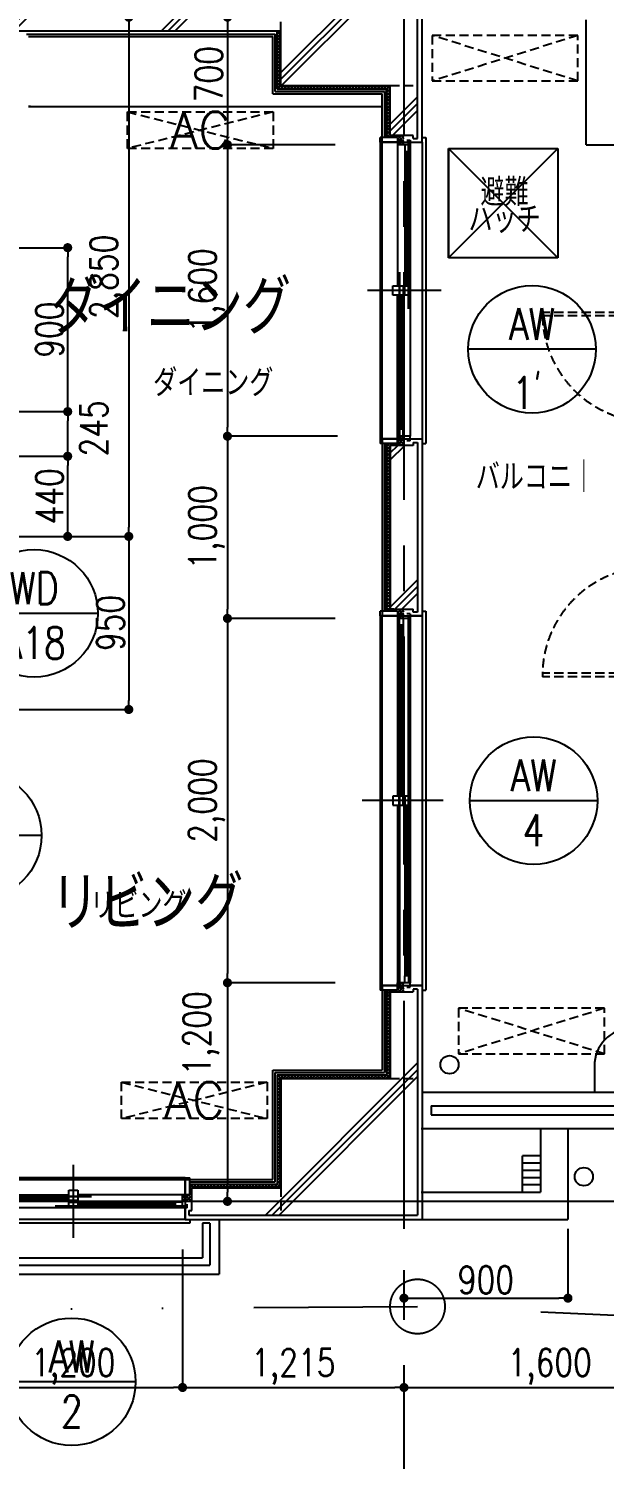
# Model space of a CAD drawing. Header units: millimetres. Extents: x 15495 to 166182, y -39946 to 18307.
# Drawn here: x 54381 to 57541, y -1485 to 6369 of the extents above; entities that cross this region are included whole.
import ezdxf
from ezdxf.enums import TextEntityAlignment as Align

# ---------------------------------------------------------------- set-up
doc = ezdxf.new("R2010")
doc.units = ezdxf.units.MM
doc.header["$LTSCALE"] = 1000
for name, pattern in [('CENTER', [2, 1.25, -0.25, 0.25, -0.25]), ('DASHED2', [0.375, 0.25, -0.125]), ('DIVIDEX2', [2.5, 1, -0.5, 0, -0.5, 0, -0.5])]:
    doc.linetypes.add(name, pattern=pattern)
doc.layers.get('0').update_dxf_attribs({"linetype": 'CONTINUOUS'})
for name, color, linetype in [('DT_ID', 13, 'CONTINUOUS'), ('E_TEXT', 3, 'CONTINUOUS'), ('F_FITT1-100', 5, 'CONTINUOUS'), ('F_FITT1-50', 5, 'CONTINUOUS'), ('F_FITT2-100', 1, 'CONTINUOUS'), ('F_FITT2-50', 1, 'CONTINUOUS'), ('K-A_EQP-50', 60, 'CONTINUOUS'), ('SF-A_ELSE-100', 6, 'CONTINUOUS'), ('SF-A_ELSE-50', 6, 'CONTINUOUS'), ('SF-A_EQP-50', 60, 'CONTINUOUS'), ('SF-A_SITE-100', 1, 'DIVIDEX2'), ('SF-DT_ID-100', 13, 'CONTINUOUS'), ('SF-E_DIM-50', 3, 'CONTINUOUS'), ('SF-E_GRID-100', 1, 'CENTER'), ('SF-E_GRID-50', 1, 'CENTER'), ('SF-E_TEXT-100', 3, 'CONTINUOUS'), ('SF-E_TEXT-50', 3, 'CONTINUOUS'), ('SF-F_FINI1-100', 190, 'CONTINUOUS'), ('SF-F_FINI1-50', 190, 'CONTINUOUS'), ('SF-F_FINI2-50', 1, 'CONTINUOUS'), ('SF-F_FITT1-100', 5, 'CONTINUOUS'), ('SF-F_FITT1-50', 5, 'CONTINUOUS'), ('SF-F_HAT1-50', 9, 'CONTINUOUS'), ('SF-F_HIDE-100', 12, 'CONTINUOUS'), ('SF-F_HIDE-50', 12, 'CONTINUOUS'), ('SF-H_LINE1-50', 140, 'CONTINUOUS'), ('SF-R_COLM-50', 7, 'CONTINUOUS'), ('SF-R_EWALL-50', 7, 'CONTINUOUS'), ('SF-U_FIRE-50', 9, 'CONTINUOUS'), ('TF-F_FITT1-100', 5, 'CONTINUOUS'), ('TF-F_FITT1-50', 5, 'CONTINUOUS')]:
    doc.layers.add(name, color=color, linetype=linetype)
doc.styles.add('DIM', font='romans.shx', dxfattribs={"width": 0.8, "bigfont": 'bigfont.shx'})
doc.styles.add('ROOM', font='romans.shx', dxfattribs={"width": 0.8, "bigfont": 'bigfont.shx'})
doc.styles.add('ROOM_TATE', font='romans.shx', dxfattribs={"width": 0.8, "bigfont": 'bigfont.shx'})
doc.styles.get("Standard").update_dxf_attribs({"font": 'txt.shx', "bigfont": 'bigfont.shx'})
doc.dimstyles.new('DIM50_3_3', dxfattribs={"dimscale": 50, "dimtxt": 3, "dimasz": 1, "dimexe": 0, "dimexo": 1, "dimgap": 0.5, "dimtad": 1, "dimdec": 1, "dimdsep": 46, "dimlunit": 6, "dimtxsty": 'DIM', "dimblk1": 'DOT', "dimblk2": 'DOT', "dimsah": 1, "dimcen": 1, "dimclrd": 256, "dimclre": 256, "dimclrt": 256, "dimadec": 0, "dimazin": 0, "dimtfac": 1, "dimtdec": 1, "dimtix": 1, "dimtmove": 2, "dimatfit": 3, "dimldrblk": 'DOT', "dimfxl": 1, "dimtvp": 0.833333, "dimtolj": 1, "dimarcsym": 0})
pattern_1 = [(45, (-28400.75, -37379.5), (-441.942, 441.942), []), (45, (-28363.25, -37379.5), (-441.942, 441.942), []), (45, (-28325.75, -37379.5), (-441.942, 441.942), [])]
pattern_2 = [(45, (-28400.745, -37379.51), (-8.8388348, 8.8388348), []), (135, (-28400.745, -37379.51), (-8.8388348, -8.8388348), [])]

# ---------------------------------------------------------------- blocks, each defined once
blk = doc.blocks.new('TATEGU-KIGOU')
at = {"color": 2}
blk.add_line((350, 0), (-350, 0), dxfattribs=at)
blk.add_circle((0, 0), 350, dxfattribs=at)
at = {"color": 2, "style": 'ROOM', "width": 0.8}
for tag, p in [('建具種別', (0, 51.6)), ('建具番号', (0, -250.1))]:
    blk.add_attdef(tag, text='', height=175, dxfattribs=at).set_placement(p, align=Align.CENTER)
at = {"flags": 1}
for tag, p in [('内法寸法（W）', (-414, -713.8)), ('内法寸法（H）', (-414, -1063.8)), ('階', (-373.6, -1414.3)), ('部屋名', (-373.6, -1786.8)), ('メーカー名', (-373.6, -2148.9)), ('値段', (-373.6, -2498.9)), ('重量', (-373.6, -2848.9)), ('建具形状', (-373.6, -3199)), ('開閉方式', (-373.6, -3549)), ('取付場所', (-373.6, -3899)), ('見込', (-373.6, -4296.3)), ('扉厚', (-373.6, -4646.3)), ('仕上', (-373.6, -4996.3)), ('ガラス', (-373.6, -5346.3)), ('建具金物', (-373.6, -5696.3)), ('枠形状', (-373.6, -6046.3)), ('沓摺形状', (-373.6, -6396.3)), ('特記事項', (-373.6, -6746.3)), ('防火性能', (-373.6, -7096.3))]:
    blk.add_attdef(tag, p, '', height=175, dxfattribs=at)
blk = doc.blocks.new('AW-2_100')
at = {"layer": 'F_FITT1-100'}
for p, q in [((-100, 25), (615, 25)), ((100, -25), (-615, -25))]:
    blk.add_line(p, q, dxfattribs=at)
at = {"layer": 'F_FITT2-100'}
for p, q in [((615, 100), (-615, 100)), ((-615, -120), (615, -120))]:
    blk.add_line(p, q, dxfattribs=at)
at = {"layer": 'SF-F_FITT1-100'}
blk.add_line((0, -200), (0, 200), dxfattribs=at)
blk = doc.blocks.new("AW-1'_100")
at = {"layer": 'F_FITT1-100'}
for p, q in [((25, -100), (25, 815)), ((-25, 100), (-25, -815)), ((-205, 0), (200, 0))]:
    blk.add_line(p, q, dxfattribs=at)
at = {"layer": 'F_FITT2-100'}
for p, q in [((-100, -815), (-100, 815)), ((120, 815), (120, -815))]:
    blk.add_line(p, q, dxfattribs=at)
blk = doc.blocks.new('ROOM')
at = {"layer": 'DT_ID', "flags": 1}
for tag, p in [('室番号', (0, 500)), ('面積', (0, -500)), ('内装制限', (0, -1000)), ('仕上レベル', (0, -1500)), ('スラブレベル', (0, -2000)), ('天井高', (0, -2500)), ('床下地', (0, -3000)), ('床仕上', (0, -3500)), ('巾木高さ', (0, -4000)), ('巾木仕上', (0, -4500)), ('壁下地', (0, -5000)), ('壁仕上', (0, -5500)), ('天井下地', (0, -6000)), ('天井仕上', (0, -6500)), ('見切縁', (0, -7000)), ('備考', (0, -7500))]:
    blk.add_attdef(tag, p, '', height=300, dxfattribs=at)
at = {"layer": 'E_TEXT', "style": 'ROOM', "width": 0.8}
blk.add_attdef('室名', (0, 0), '', height=300, dxfattribs=at)
blk = doc.blocks.new('AW-4_100')
at = {"layer": 'F_FITT1-100'}
for p, q in [((25, -100), (25, 1015)), ((-25, 100), (-25, -1015)), ((215, 0), (-230, 0))]:
    blk.add_line(p, q, dxfattribs=at)
at = {"layer": 'F_FITT2-100'}
for p, q in [((-120, -1015), (-120, 1015)), ((100, 1015), (100, -1015))]:
    blk.add_line(p, q, dxfattribs=at)
at = {"layer": 'TF-F_FITT1-100'}
blk.add_line((200, 0), (-200, 0), dxfattribs=at)
blk = doc.blocks.new('SF-BLOCK_100')
at = {"layer": 'SF-A_ELSE-100'}
for p, q in [((27400, 5800), (27400, 6485)), ((24350, 6010), (24340, 6010)), ((26645, 5780), (27245, 5180)), ((26645, 5180), (27245, 5780)), ((27400, 5800), (27695.9, 5800)), ((27445.9, 750), (27445.9, 600)), ((26500, 600), (27800, 600)), ((26550, 525), (27875, 525)), ((26550, 525), (26550, 475)), ((26550, 475), (27925, 475)), ((26495, 400), (28000, 400)), ((27150, 400), (27150, 50)), ((27300, 400), (27300, -100)), ((26495, 50), (27150, 50)), ((25335, -120), (25295, -120)), ((25295, -120), (25295, -310)), ((25335, -120), (25335, -350)), ((25385, -100), (25385, -400)), ((26495, -100), (27300, -100)), ((23875, -310), (25295, -310)), ((23835, -350), (25335, -350)), ((23785, -400), (25385, -400))]:
    blk.add_line(p, q, dxfattribs=at)
at = {"layer": 'SF-A_ELSE-100', "ltscale": 0.2}
for p, q in [((26645, 5180), (26645, 5780)), ((26645, 5780), (27245, 5780)), ((27245, 5780), (27245, 5180)), ((27245, 5180), (26645, 5180))]:
    blk.add_line(p, q, dxfattribs=at)
at = {"layer": 'SF-A_ELSE-100'}
for centre in [(26650, 750), (27387.28, 135.6)]:
    blk.add_circle(centre, 50, dxfattribs=at)
blk.add_arc((27650.27, 745.63), 204.41, 91.224125, 181.224125, dxfattribs=at)
at = {"layer": 'SF-A_SITE-100'}
for p in [(15574.67, -645.54), (30648.11, -767.66)]:
    blk.add_line(p, (26474.46, -577.06), dxfattribs=at)
blk.add_circle((26474.46, -577.06), 150, dxfattribs=at)
at = {"layer": 'SF-E_GRID-100'}
for p, q in [((26400, 17100), (26400, -4149.87)), ((34140.32, 0), (-9167.99, 0))]:
    blk.add_line(p, q, dxfattribs=at)
at = {"layer": 'SF-F_FINI1-100'}
for p, q in [((26500, 5815), (26500, 7285)), ((24340, 6395), (25680, 6395)), ((25680, 6080), (25680, 6395)), ((25680, 6080), (25680, 6395)), ((25680, 6080), (26280, 6080)), ((25680, 6080), (26280, 6080)), ((26280, 5815), (26280, 6080)), ((26280, 5815), (26500, 5815)), ((26280, 4185), (26500, 4185)), ((26280, 4185), (26280, 3215)), ((26500, 4185), (26500, 3215)), ((26280, 3215), (26500, 3215)), ((26280, 1185), (26500, 1185)), ((26280, 1185), (26280, 720)), ((26500, 1185), (26500, -100)), ((25680, 120), (25680, 720)), ((25680, 720), (26280, 720)), ((25200, 120), (25680, 120)), ((25200, 120), (25200, -100)), ((25200, -100), (26495, -100))]:
    blk.add_line(p, q, dxfattribs=at)
at = {"layer": 'SF-F_FITT1-100'}
for p, q in [((26600, 5000), (26200, 5000)), ((26600, 2200), (26200, 2200)), ((24585, 200), (24585, -200))]:
    blk.add_line(p, q, dxfattribs=at)
at = {"layer": 'SF-F_HIDE-100', "ltscale": 0.3}
blk.add_line((24340, 6010), (26280, 6010), dxfattribs=at)
at = {"layer": 'SF-DT_ID-100'}
ref = blk.add_blockref('TATEGU-KIGOU', (27103.23, 4677.18), dxfattribs=at)
ref.add_attrib('建具種別', 'AW', dxfattribs={"layer": '0', "color": 2, "height": 175, "style": 'ROOM', "width": 0.8}).set_placement((27103.23, 4728.76), align=Align.CENTER)
ref.add_attrib('建具番号', '1’', dxfattribs={"layer": '0', "color": 2, "height": 175, "style": 'ROOM', "width": 0.8}).set_placement((27073.82, 4350.42), align=Align.CENTER)
for p, values in [((24370.38, 3227.36), {'建具種別': 'WD', '建具番号': 'A18'}), ((27111.37, 2199.41), {'建具種別': 'AW', '建具番号': '4'}), ((24061.24, 2008.71), {'建具種別': 'WF', '建具番号': 'A12'}), ((24577.06, -990.36), {'建具種別': 'AW', '建具番号': '2'})]:
    blk.add_blockref('TATEGU-KIGOU', p, dxfattribs=at).add_auto_attribs(values)
at = {"layer": 'SF-E_TEXT-100'}
ref = blk.add_blockref('ROOM', (24460.16, 4759.08), dxfattribs=at)
ref.add_attrib('室名', 'ダイニング', (24460.16, 4759.08), dxfattribs={"height": 300, "style": 'ROOM', "width": 0.8})
ref = blk.add_blockref('ROOM', (24462.25, 1487.26), dxfattribs=at)
ref.add_attrib('室名', 'リビング', (24462.25, 1487.26), dxfattribs={"height": 300, "style": 'ROOM', "width": 0.8})
at = {"layer": 'SF-F_FITT1-100', "rotation": 180}
blk.add_blockref("AW-1'_100", (26400, 5000), dxfattribs=at)
at = {"layer": 'SF-F_FITT1-100'}
blk.add_blockref('AW-4_100', (26400, 2200), dxfattribs=at)
at = {"layer": 'SF-F_FITT1-100', "xscale": -1, "rotation": 180}
blk.add_blockref('AW-2_100', (24585, 0), dxfattribs=at)
blk = doc.blocks.new('DOT')
at = {"color": 0, "linetype": 'ByBlock'}
blk.add_line((-0.5, 0), (-1, 0), dxfattribs=at)
at = {"color": 0, "linetype": 'ByBlock', "const_width": 0.5}
blk.add_lwpolyline([(-0.25, 0, 1), (0.25, 0, 1)], format="xyb", close=True, dxfattribs=at)
blk = doc.blocks.new('*D221')
at = {"layer": 'SF-E_DIM-50', "lineweight": -2}
for p, q in [((53490.7, -719.5), (53490.7, -2739.8)), ((53540.7, -2739.8), (56390.7, -2739.8)), ((56440.7, -2751.5), (56440.7, -2739.8))]:
    blk.add_line(p, q, dxfattribs=at)
at = {"layer": 'SF-E_DIM-50', "lineweight": -2, "xscale": 50, "yscale": 50, "zscale": 50, "rotation": 180}
blk.add_blockref('DOT', (53490.7, -2739.8), dxfattribs=at)
at = {"layer": 'SF-E_DIM-50', "lineweight": -2, "xscale": 50, "yscale": 50, "zscale": 50}
blk.add_blockref('DOT', (56440.7, -2739.8), dxfattribs=at)
at = {"layer": 'SF-E_DIM-50', "insert": (54965.7, -2625.5), "char_height": 150, "attachment_point": 5, "style": 'DIM'}
blk.add_mtext('\\A1;2,950', dxfattribs=at)
blk = doc.blocks.new('_DOT')
at = {"color": 0, "linetype": 'ByBlock'}
blk.add_line((-0.5, 0), (-1, 0), dxfattribs=at)
at = {"color": 0, "linetype": 'ByBlock', "const_width": 0.5}
blk.add_lwpolyline([(-0.25, 0, 1), (0.25, 0, 1)], format="xyb", close=True, dxfattribs=at)
blk = doc.blocks.new('*D235')
at = {"layer": 'SF-E_DIM-50', "lineweight": -2}
for p, q in [((54158.1, 4021), (54595.1, 4021)), ((54595.1, 3631), (54595.1, 3971)), ((54575.9, 3581), (54595.1, 3581))]:
    blk.add_line(p, q, dxfattribs=at)
at = {"layer": 'SF-E_DIM-50', "lineweight": -2, "xscale": 50, "yscale": 50, "zscale": 50}
for p, rotation in [((54595.1, 4021), 90), ((54595.1, 3581), 270)]:
    blk.add_blockref('DOT', p, dxfattribs=dict(at, rotation=rotation))
at = {"layer": 'SF-E_DIM-50', "insert": (54495.1, 3801), "char_height": 150, "attachment_point": 5, "rotation": 90, "style": 'DIM'}
blk.add_mtext('\\A1;440', dxfattribs=at)
blk = doc.blocks.new('*D234')
at = {"layer": 'SF-E_DIM-50', "lineweight": -2}
for p, q in [((54942.5, 6431), (54930.4, 6431)), ((54930.4, 6381), (54930.4, 3631)), ((54224, 3581), (54930.4, 3581))]:
    blk.add_line(p, q, dxfattribs=at)
at = {"layer": 'SF-E_DIM-50', "lineweight": -2, "xscale": 50, "yscale": 50, "zscale": 50}
for p, rotation in [((54930.4, 6431), 90), ((54930.4, 3581), 270)]:
    blk.add_blockref('DOT', p, dxfattribs=dict(at, rotation=rotation))
at = {"layer": 'SF-E_DIM-50', "insert": (54816.1, 5006), "char_height": 150, "attachment_point": 5, "rotation": 90, "style": 'DIM'}
blk.add_mtext('\\A1;2,850', dxfattribs=at)
blk = doc.blocks.new('AW-2_50')
at = {"layer": 'F_FITT1-50'}
for p, q in [((-615, 130), (-640, 130)), ((-640, 35), (-640, 130)), ((-615, 35), (-615, 130)), ((615, 35), (615, 130)), ((615, 130), (640, 130)), ((640, 35), (640, 130)), ((-640, 35), (-625, 35)), ((-625, 15), (-625, 35)), ((-625, 35), (-600, 35)), ((-600, -35), (-600, 35)), ((-600, 26), (-562, 26)), ((-600, 4), (-562, 4)), ((-562, 4), (-562, 26)), ((-562, 15), (-24.99975, 15)), ((-24.99975, 4), (-24.99975, 61.5)), ((-24.99975, 61.5), (25.00025, 61.5)), ((25.00025, 26), (-24.99975, 26)), ((25.00025, 4), (-24.99975, 4)), ((25.00025, 61.5), (25.00025, 4)), ((625, 35), (600, 35)), ((600, -35), (600, 35)), ((625, 15), (625, 35)), ((640, 35), (625, 35)), ((-625, -35), (-625, -15)), ((-625, -35), (-600, -35)), ((-24.99975, -26), (-24.99975, -4)), ((-24.99975, -4), (25.00025, -4)), ((25.00025, -26), (-24.99975, -26)), ((25.00025, -4), (25.00025, -26)), ((562, -15), (25.00025, -15)), ((562, -26), (562, -4)), ((600, -4), (562, -4)), ((600, -26), (562, -26)), ((625, -35), (600, -35)), ((625, -35), (625, -15))]:
    blk.add_line(p, q, dxfattribs=at)
at = {"layer": 'F_FITT2-50'}
for p, q in [((615, 130), (-615, 130)), ((-600, 35), (-24.99975, 35)), ((-562, 26), (-24.99975, 26)), ((-562, 4), (-24.99975, 4)), ((600, 35), (25.00025, 35)), ((600, -35), (-600, -35)), ((562, -4), (25.00025, -4)), ((562, -26), (25.00025, -26)), ((-639.999375, -100), (-639.999375, -120)), ((639.999375, -120), (-639.999375, -120)), ((639.999375, -100), (639.999375, -120))]:
    blk.add_line(p, q, dxfattribs=at)
at = {"layer": 'TF-F_FITT1-50'}
blk.add_line((0, 200), (0, -200), dxfattribs=at)
blk = doc.blocks.new('*D233')
at = {"layer": 'SF-E_DIM-50', "lineweight": -2}
for p, q in [((54408.4, 3581), (54930.4, 3581)), ((54930.4, 3531), (54930.4, 2681)), ((53898.4, 2631), (54930.4, 2631))]:
    blk.add_line(p, q, dxfattribs=at)
at = {"layer": 'SF-E_DIM-50', "lineweight": -2, "xscale": 50, "yscale": 50, "zscale": 50}
for p, rotation in [((54930.4, 3581), 90), ((54930.4, 2631), 270)]:
    blk.add_blockref('DOT', p, dxfattribs=dict(at, rotation=rotation))
at = {"layer": 'SF-E_DIM-50', "insert": (54830.4, 3106), "char_height": 150, "attachment_point": 5, "rotation": 90, "style": 'DIM'}
blk.add_mtext('\\A1;950', dxfattribs=at)
blk = doc.blocks.new('*D232')
at = {"layer": 'SF-E_DIM-50', "lineweight": -2}
for p, q in [((54236.3, 5166), (54595.1, 5166)), ((54595.1, 4316), (54595.1, 5116)), ((54236.3, 4266), (54595.1, 4266))]:
    blk.add_line(p, q, dxfattribs=at)
at = {"layer": 'SF-E_DIM-50', "lineweight": -2, "xscale": 50, "yscale": 50, "zscale": 50}
for p, rotation in [((54595.1, 5166), 90), ((54595.1, 4266), 270)]:
    blk.add_blockref('DOT', p, dxfattribs=dict(at, rotation=rotation))
at = {"layer": 'SF-E_DIM-50', "insert": (54495.1, 4716), "char_height": 150, "attachment_point": 5, "rotation": 90, "style": 'DIM'}
blk.add_mtext('\\A1;900', dxfattribs=at)
blk = doc.blocks.new('*D231')
at = {"layer": 'SF-E_DIM-50', "lineweight": -2}
for p, q in [((54236.3, 4266), (54595.1, 4266)), ((54595.1, 4071), (54595.1, 4216)), ((54322.2, 4021), (54595.1, 4021))]:
    blk.add_line(p, q, dxfattribs=at)
at = {"layer": 'SF-E_DIM-50', "lineweight": -2, "xscale": 50, "yscale": 50, "zscale": 50}
for p, rotation in [((54595.1, 4266), 90), ((54595.1, 4021), 270)]:
    blk.add_blockref('DOT', p, dxfattribs=dict(at, rotation=rotation))
at = {"layer": 'SF-E_DIM-50', "insert": (54738.8, 4174.4), "char_height": 150, "attachment_point": 5, "rotation": 90, "style": 'DIM'}
blk.add_mtext('\\A1;245', dxfattribs=at)
blk = doc.blocks.new('*D214')
at = {"layer": 'SF-E_DIM-50', "lineweight": -2}
for p, q in [((54025.7, -352.1), (54025.7, -1090.6)), ((55225.7, -333.4), (55225.7, -1090.6)), ((54075.7, -1090.6), (55175.7, -1090.6))]:
    blk.add_line(p, q, dxfattribs=at)
at = {"layer": 'SF-E_DIM-50', "lineweight": -2, "xscale": 50, "yscale": 50, "zscale": 50, "rotation": 180}
blk.add_blockref('DOT', (54025.7, -1090.6), dxfattribs=at)
at = {"layer": 'SF-E_DIM-50', "lineweight": -2, "xscale": 50, "yscale": 50, "zscale": 50}
blk.add_blockref('DOT', (55225.7, -1090.6), dxfattribs=at)
at = {"layer": 'SF-E_DIM-50', "insert": (54625.7, -976.3), "char_height": 150, "attachment_point": 5, "style": 'DIM'}
blk.add_mtext('\\A1;1,200', dxfattribs=at)
blk = doc.blocks.new('*D281')
at = {"layer": 'SF-E_DIM-50', "lineweight": -2}
for p, q in [((56063, 5731), (55472, 5731)), ((55472, 5681), (55472, 4181)), ((56076.4, 4131), (55472, 4131))]:
    blk.add_line(p, q, dxfattribs=at)
at = {"layer": 'SF-E_DIM-50', "lineweight": -2, "xscale": 50, "yscale": 50, "zscale": 50}
for p, rotation in [((55472, 5731), 90), ((55472, 4131), 270)]:
    blk.add_blockref('DOT', p, dxfattribs=dict(at, rotation=rotation))
at = {"layer": 'SF-E_DIM-50', "insert": (55357.7, 4931), "char_height": 150, "attachment_point": 5, "rotation": 90, "style": 'DIM'}
blk.add_mtext('\\A1;1,600', dxfattribs=at)
blk = doc.blocks.new("AW-1'_50")
at = {"layer": 'F_FITT1-50'}
for p, q in [((-130.00075, 815.001625), (-130.00075, 840.001625)), ((-35.00075, 840.001625), (-130.00075, 840.001625)), ((-35.00075, 815.001625), (-130.00075, 815.001625)), ((-35.00075, 825.001625), (-35.00075, 800.001625)), ((-15.00075, 825.001625), (-35.00075, 825.001625)), ((34.99925, 800.001625), (-35.00075, 800.001625)), ((3.99925, 800.001625), (3.99925, 762.001625)), ((14.99925, 825.001625), (34.99925, 825.001625)), ((25.99925, 800.001625), (25.99925, 762.001625)), ((34.99925, 825.001625), (34.99925, 800.001625)), ((25.99925, 762.001625), (3.99925, 762.001625)), ((14.99925, 762.001625), (14.99925, 25.001875)), ((199.99925, 0), (-200.00075, 0)), ((-61.50075, 25.001875), (-4.00075, 25.001875)), ((-61.50075, -24.998125), (-61.50075, 25.001875)), ((-26.00075, 25.001875), (-26.00075, -24.998125)), ((-4.00075, 25.001875), (-4.00075, -24.998125)), ((3.99925, 25.001875), (25.99925, 25.001875)), ((3.99925, -24.998125), (3.99925, 25.001875)), ((25.99925, 25.001875), (25.99925, -24.998125)), ((-4.00075, -24.998125), (-61.50075, -24.998125)), ((-15.00075, -761.998375), (-15.00075, -24.998125)), ((25.99925, -24.998125), (3.99925, -24.998125)), ((-4.00075, -761.998375), (-26.00075, -761.998375)), ((-130.00075, -814.998375), (-130.00075, -839.998375)), ((-35.00075, -814.998375), (-130.00075, -814.998375)), ((-35.00075, -839.998375), (-130.00075, -839.998375)), ((34.99925, -799.998375), (-35.00075, -799.998375)), ((-35.00075, -824.998375), (-35.00075, -799.998375)), ((-15.00075, -824.998375), (-35.00075, -824.998375)), ((-35.00075, -839.998375), (-35.00075, -824.998375)), ((34.99925, -824.998375), (14.99925, -824.998375)), ((34.99925, -824.998375), (34.99925, -799.998375))]:
    blk.add_line(p, q, dxfattribs=at)
at = {"layer": 'F_FITT2-50'}
for p, q in [((-130.00075, 815.001625), (-130.00075, -814.998375)), ((-35.00075, 800.001625), (-35.00075, 25.001875)), ((34.99925, 800.001625), (34.99925, -799.998375)), ((99.99925, 840.001), (119.99925, 840.001)), ((119.99925, 840.001), (119.99925, -839.99775)), ((3.99925, 762.001625), (3.99925, 25.001875)), ((25.99925, 762.001625), (25.99925, 25.001875)), ((-35.00075, -799.998375), (-35.00075, -24.998125)), ((-26.00075, -799.998375), (-26.00075, -24.998125)), ((-4.00075, -799.998375), (-4.00075, -24.998125)), ((99.99925, -839.99775), (119.99925, -839.99775))]:
    blk.add_line(p, q, dxfattribs=at)
blk = doc.blocks.new('*D282')
at = {"layer": 'SF-E_DIM-50', "lineweight": -2}
for p, q in [((56063, 3131), (55472, 3131)), ((55472, 3081), (55472, 1181)), ((56063, 1131), (55472, 1131))]:
    blk.add_line(p, q, dxfattribs=at)
at = {"layer": 'SF-E_DIM-50', "lineweight": -2, "xscale": 50, "yscale": 50, "zscale": 50}
for p, rotation in [((55472, 3131), 90), ((55472, 1131), 270)]:
    blk.add_blockref('DOT', p, dxfattribs=dict(at, rotation=rotation))
at = {"layer": 'SF-E_DIM-50', "insert": (55357.7, 2131), "char_height": 150, "attachment_point": 5, "rotation": 90, "style": 'DIM'}
blk.add_mtext('\\A1;2,000', dxfattribs=at)
blk = doc.blocks.new('AW-4_50')
at = {"layer": 'F_FITT1-50'}
for p, q in [((-130, 1015.00025), (-130, 1040.00025)), ((-35, 1040.00025), (-130, 1040.00025)), ((-35, 1040.00025), (-35, 1025.00025)), ((-35, 1025.00025), (-35, 1000.00025)), ((-15, 1025.00025), (-35, 1025.00025)), ((15, 1025.00025), (35, 1025.00025)), ((35, 1025.00025), (35, 1000.00025)), ((-35, 1015.00025), (-130, 1015.00025)), ((35, 1000.00025), (-35, 1000.00025)), ((4, 1000.00025), (4, 962.00025)), ((26, 962.00025), (4, 962.00025)), ((15, 25.0005), (15, 962.00025)), ((26, 1000.00025), (26, 962.00025)), ((-61.5, 25.0005), (-4, 25.0005)), ((-61.5, -24.9995), (-61.5, 25.0005)), ((-26, 25.0005), (-26, -24.9995)), ((-4, 25.0005), (-4, -24.9995)), ((4, 25.0005), (26, 25.0005)), ((4, -24.9995), (4, 25.0005)), ((26, 25.0005), (26, -24.9995)), ((-4, -24.9995), (-61.5, -24.9995)), ((-15, -961.99975), (-15, -24.9995)), ((26, -24.9995), (4, -24.9995)), ((-35, -1014.99975), (-130, -1014.99975)), ((-130, -1014.99975), (-130, -1039.99975)), ((35, -999.99975), (-35, -999.99975)), ((-35, -1024.99975), (-35, -999.99975)), ((-26, -999.99975), (-26, -961.99975)), ((-4, -961.99975), (-26, -961.99975)), ((-4, -999.99975), (-4, -961.99975)), ((35, -1024.99975), (35, -999.99975)), ((-35, -1039.99975), (-130, -1039.99975)), ((-15, -1024.99975), (-35, -1024.99975)), ((-35, -1039.99975), (-35, -1024.99975)), ((35, -1024.99975), (15, -1024.99975))]:
    blk.add_line(p, q, dxfattribs=at)
at = {"layer": 'F_FITT2-50'}
for p, q in [((99.999375, 1039.999625), (119.999375, 1039.999625)), ((119.999375, -1039.999125), (119.999375, 1039.999625)), ((-130, -1014.99975), (-130, 1015.00025)), ((-35, 25.0005), (-35, 1000.00025)), ((4, 25.0005), (4, 962.00025)), ((26, 25.0005), (26, 962.00025)), ((35, -999.99975), (35, 1000.00025)), ((-35, -999.99975), (-35, -24.9995)), ((-26, -961.99975), (-26, -24.9995)), ((-4, -961.99975), (-4, -24.9995)), ((100, -1039.999125), (120, -1039.999125))]:
    blk.add_line(p, q, dxfattribs=at)
at = {"layer": 'TF-F_FITT1-50'}
blk.add_line((199.99925, 0), (-200.00075, 0), dxfattribs=at)
blk = doc.blocks.new('ACOUT')
at = {"layer": 'K-A_EQP-50', "linetype": 'DASHED2', "ltscale": 0.2}
for p, q in [((0, 0), (-800, 250)), ((0, 250), (-800, 0)), ((-800, 0), (-800, 250)), ((-800, 250), (0, 250)), ((0, 250), (0, 0)), ((0, 0), (-800, 0))]:
    blk.add_line(p, q, dxfattribs=at)
blk = doc.blocks.new('*D215')
at = {"layer": 'SF-E_DIM-50', "lineweight": -2}
for p, q in [((58040.7, 281), (58040.7, -1090.6)), ((56440.7, -1019.2), (56440.7, -1090.6)), ((56490.7, -1090.6), (57990.7, -1090.6))]:
    blk.add_line(p, q, dxfattribs=at)
at = {"layer": 'SF-E_DIM-50', "lineweight": -2, "xscale": 50, "yscale": 50, "zscale": 50, "rotation": 180}
blk.add_blockref('DOT', (56440.7, -1090.6), dxfattribs=at)
at = {"layer": 'SF-E_DIM-50', "lineweight": -2, "xscale": 50, "yscale": 50, "zscale": 50}
blk.add_blockref('DOT', (58040.7, -1090.6), dxfattribs=at)
at = {"layer": 'SF-E_DIM-50', "insert": (57240.7, -976.3), "char_height": 150, "attachment_point": 5, "style": 'DIM'}
blk.add_mtext('\\A1;1,600', dxfattribs=at)
blk = doc.blocks.new('*D283')
at = {"layer": 'SF-E_DIM-50', "lineweight": -2}
for p, q in [((56063, 1131), (55472, 1131)), ((55472, 1081), (55472, -19)), ((55865.7, -69), (55472, -69))]:
    blk.add_line(p, q, dxfattribs=at)
at = {"layer": 'SF-E_DIM-50', "lineweight": -2, "xscale": 50, "yscale": 50, "zscale": 50}
for p, rotation in [((55472, 1131), 90), ((55472, -69), 270)]:
    blk.add_blockref('DOT', p, dxfattribs=dict(at, rotation=rotation))
at = {"layer": 'SF-E_DIM-50', "insert": (55327.4, 853), "char_height": 150, "attachment_point": 5, "rotation": 90, "style": 'DIM'}
blk.add_mtext('\\A1;1,200', dxfattribs=at)
blk = doc.blocks.new('*D216')
at = {"layer": 'SF-E_DIM-50', "lineweight": -2}
for p, q in [((55225.7, -333.4), (55225.7, -1090.6)), ((55275.7, -1090.6), (56390.7, -1090.6)), ((56440.7, -1086.6), (56440.7, -1090.6))]:
    blk.add_line(p, q, dxfattribs=at)
at = {"layer": 'SF-E_DIM-50', "lineweight": -2, "xscale": 50, "yscale": 50, "zscale": 50, "rotation": 180}
blk.add_blockref('DOT', (55225.7, -1090.6), dxfattribs=at)
at = {"layer": 'SF-E_DIM-50', "lineweight": -2, "xscale": 50, "yscale": 50, "zscale": 50}
blk.add_blockref('DOT', (56440.7, -1090.6), dxfattribs=at)
at = {"layer": 'SF-E_DIM-50', "insert": (55833.2, -976.3), "char_height": 150, "attachment_point": 5, "style": 'DIM'}
blk.add_mtext('\\A1;1,215', dxfattribs=at)
blk = doc.blocks.new('*D212')
at = {"layer": 'SF-E_DIM-50', "lineweight": -2}
for p, q in [((57340.7, -219), (57340.7, -600.4)), ((56440.7, -447.5), (56440.7, -600.4)), ((56490.7, -600.4), (57290.7, -600.4))]:
    blk.add_line(p, q, dxfattribs=at)
at = {"layer": 'SF-E_DIM-50', "lineweight": -2, "xscale": 50, "yscale": 50, "zscale": 50, "rotation": 180}
blk.add_blockref('DOT', (56440.7, -600.4), dxfattribs=at)
at = {"layer": 'SF-E_DIM-50', "lineweight": -2, "xscale": 50, "yscale": 50, "zscale": 50}
blk.add_blockref('DOT', (57340.7, -600.4), dxfattribs=at)
at = {"layer": 'SF-E_DIM-50', "insert": (56890.7, -500.4), "char_height": 150, "attachment_point": 5, "style": 'DIM'}
blk.add_mtext('\\A1;900', dxfattribs=at)
blk = doc.blocks.new('AC')
at = {"layer": 'K-A_EQP-50', "linetype": 'DASHED2', "ltscale": 0.2}
for p, q in [((-800, 0), (-800, 200)), ((0, 200), (-800, 0)), ((-800, 200), (0, 0)), ((-800, 200), (0, 200)), ((0, 200), (0, 0)), ((0, 0), (-800, 0))]:
    blk.add_line(p, q, dxfattribs=at)
at = {"layer": 'K-A_EQP-50'}
blk.add_text('AC', height=200, dxfattribs=at).set_placement((-400, 100), align=Align.MIDDLE)
blk = doc.blocks.new('*D285')
at = {"layer": 'SF-E_DIM-50', "lineweight": -2}
for p, q in [((56076.4, 4131), (55472, 4131)), ((55472, 4081), (55472, 3181)), ((56063, 3131), (55472, 3131))]:
    blk.add_line(p, q, dxfattribs=at)
at = {"layer": 'SF-E_DIM-50', "lineweight": -2, "xscale": 50, "yscale": 50, "zscale": 50}
for p, rotation in [((55472, 4131), 90), ((55472, 3131), 270)]:
    blk.add_blockref('DOT', p, dxfattribs=dict(at, rotation=rotation))
at = {"layer": 'SF-E_DIM-50', "insert": (55357.7, 3631), "char_height": 150, "attachment_point": 5, "rotation": 90, "style": 'DIM'}
blk.add_mtext('\\A1;1,000', dxfattribs=at)
blk = doc.blocks.new('*D150')
at = {"layer": 'SF-E_DIM-50', "lineweight": -2}
for p, q in [((55865.7, 6431), (55472, 6431)), ((55472, 6381), (55472, 5781)), ((56063, 5731), (55472, 5731))]:
    blk.add_line(p, q, dxfattribs=at)
at = {"layer": 'SF-E_DIM-50', "lineweight": -2, "xscale": 50, "yscale": 50, "zscale": 50}
for p, rotation in [((55472, 6431), 90), ((55472, 5731), 270)]:
    blk.add_blockref('DOT', p, dxfattribs=dict(at, rotation=rotation))
at = {"layer": 'SF-E_DIM-50', "insert": (55369.4, 6118.4), "char_height": 150, "attachment_point": 5, "rotation": 90, "style": 'DIM'}
blk.add_mtext('\\A1;700', dxfattribs=at)
blk = doc.blocks.new('SF-BLOCK_50')
at = {"layer": 'SF-F_HAT1-50'}
h = blk.add_hatch(dxfattribs=at)
h.set_pattern_fill('RC2', color=256, scale=50, style=0)
h.set_pattern_definition(pattern_1)
h.paths.add_polyline_path([(15775, 7775), (15775, 7944.99), (15649.96, 7945), (15649.96, 7960), (15625, 7960), (15625, 7775), (15495, 7775), (15495, 7625), (15625, 7625), (15625, 7565), (15775, 7565), (15775, 7625), (16225, 7625), (16225, 6875), (16375, 6875), (16375, 7775)])
h.paths.add_polyline_path([(15775, 6875), (15775, 6935), (15625, 6935), (15625, 6875)], flags=17)
h.paths.add_polyline_path([(16375, 6125), (16375, 6425), (16375, 6575), (16375, 6875), (16225, 6875), (15775, 6875), (15625, 6875), (15625, 6125), (15775, 6125)])
h.paths.add_polyline_path([(15775, 6125), (15625, 6125), (15625, 5722.5), (15649.96, 5722.5), (15649.96, 5737.5), (15775, 5737.51)])
h.paths.add_polyline_path([(16375, 6575), (16375, 6425), (25725, 6425), (25725, 6575)])
h.paths.add_polyline_path([(25725, 6875), (25725, 6575), (25725, 6425), (25725, 6125), (26325, 6125), (26475, 6125), (26475, 6875), (26325, 6875)])
h.paths.add_polyline_path([(26475, 7265), (26450.04, 7265), (26450.04, 7250), (26325, 7249.99), (26325, 6875), (26475, 6875)])
h = blk.add_hatch(dxfattribs=at)
h.set_pattern_fill('ANSI37', color=256, scale=100, style=0)
h.set_pattern_definition(pattern_2)
h.paths.add_polyline_path([(25705, 6425), (25725, 6425), (25725, 6125), (26325, 6125), (26305, 6105), (25705, 6105)])
h = blk.add_hatch(dxfattribs=at)
h.set_pattern_fill('ANSI37', color=256, scale=100, style=0)
h.set_pattern_definition(pattern_2)
h.paths.add_polyline_path([(26305, 6105), (26325, 6125), (26325, 5850), (26400, 5850), (26400, 5800), (26365, 5800), (26365, 5840), (26305, 5840)])
h = blk.add_hatch(dxfattribs=at)
h.set_pattern_fill('RC2', color=256, scale=50, style=0)
h.set_pattern_definition(pattern_1)
h.paths.add_polyline_path([(26475, 6125), (26325, 6125), (26325, 5850), (26450, 5850), (26450, 5835), (26475, 5835)])
h = blk.add_hatch(dxfattribs=at)
h.set_pattern_fill('ANSI37', color=256, scale=100, style=0)
h.set_pattern_definition(pattern_2)
h.paths.add_polyline_path([(26305, 4160), (26325, 4149.99), (26400, 4149.99), (26400, 4200), (26365, 4200), (26365, 4160)])
h = blk.add_hatch(dxfattribs=at)
h.set_pattern_fill('RC2', color=256, scale=50, style=0)
h.set_pattern_definition(pattern_1)
h.paths.add_polyline_path([(26475, 4165), (26450.04, 4165), (26450.04, 4150), (26325, 4149.99), (26325, 3250), (26345, 3250.01), (26450.04, 3250), (26450.04, 3235), (26475, 3235)])
h = blk.add_hatch(dxfattribs=at)
h.set_pattern_fill('ANSI37', color=256, scale=100, style=0)
h.set_pattern_definition(pattern_2)
h.paths.add_polyline_path([(26305, 4160), (26325, 4149.99), (26325.28, 3250), (26305, 3240)])
h = blk.add_hatch(dxfattribs=at)
h.set_pattern_fill('ANSI37', color=256, scale=100, style=0)
h.set_pattern_definition(pattern_2)
h.paths.add_polyline_path([(26305, 3240), (26325, 3250), (26400, 3250), (26400, 3200), (26365, 3200), (26365, 3240)])
h = blk.add_hatch(dxfattribs=at)
h.set_pattern_fill('RC2', color=256, scale=50, style=0)
h.set_pattern_definition(pattern_1)
h.paths.add_polyline_path([(26475, 1165), (26450.04, 1165), (26450.04, 1150), (26325, 1149.99), (26325, 675), (26475, 675)])
h.paths.add_polyline_path([(26475, 675), (26325, 675), (25725, 675), (25725, 75), (25725, -75), (26475, -75)])
h.paths.add_polyline_path([(25235.01, 75), (25235.01, -50.04), (25220.01, -50.04), (25220, -75), (25725, -75), (25725, 75)])
at = {"layer": 'SF-U_FIRE-50'}
h = blk.add_hatch(dxfattribs=at)
h.set_pattern_fill('ANSI37', color=256, scale=100, style=0)
h.set_pattern_definition(pattern_2)
h.paths.add_polyline_path([(25225, 95), (25225, 35), (25210, 35), (25185, 35), (25185, 0), (25235.01, 0), (25235.01, 75), (25725, 75), (25725, 425), (25705, 425), (25705, 95)])
h.paths.add_polyline_path([(25725, 675), (25995, 675), (25995, 695), (25705, 695), (25705, 425), (25725, 425)])
h.paths.add_polyline_path([(25995, 695), (25995, 675), (26325, 675), (26325, 1150), (26400, 1150), (26400, 1200), (26365, 1200), (26365, 1175), (26365, 1160), (26305, 1160), (26305, 695)])
at = {"layer": 'SF-A_ELSE-50'}
for p, q in [((27400, 5800), (27400, 6485)), ((24350, 6010), (24340, 6010)), ((26645, 5180), (27245, 5780)), ((26645, 5780), (27245, 5180)), ((26645, 5780), (26645, 5180)), ((26645, 5780), (27245, 5780)), ((27245, 5780), (27245, 5180)), ((27400, 5800), (27695.9, 5800)), ((27245, 5180), (26645, 5180)), ((27445.9, 750), (27445.9, 600)), ((26500, 600), (27800, 600)), ((26550, 525), (27875, 525)), ((26550, 525), (26550, 475)), ((26550, 475), (27925, 475)), ((26495, 400), (28000, 400)), ((27150, 400), (27150, 50)), ((27300, 400), (27300, -100)), ((27050, 50), (27050, 250)), ((27150, 250), (27050, 250)), ((27150, 210), (27050, 210)), ((27150, 170), (27050, 170)), ((27150, 130), (27050, 130)), ((27150, 90), (27050, 90)), ((26495, 50), (27150, 50)), ((25335, -120), (25295, -120)), ((25295, -120), (25295, -310)), ((25335, -120), (25335, -350)), ((25385, -100), (25385, -400)), ((26495, -100), (27300, -100)), ((23875, -310), (25295, -310)), ((23835, -350), (25335, -350)), ((23785, -400), (25385, -400))]:
    blk.add_line(p, q, dxfattribs=at)
for centre in [(26650, 750), (27387.28, 135.6)]:
    blk.add_circle(centre, 50, dxfattribs=at)
blk.add_arc((27650.27, 745.63), 204.41, 91.224125, 181.224125, dxfattribs=at)
at = {"layer": 'SF-E_GRID-50'}
for p, q in [((26400, 17100), (26400, -4408.96)), ((31351.03, 0), (-4082.3, 0))]:
    blk.add_line(p, q, dxfattribs=at)
at = {"layer": 'SF-F_FINI1-50'}
for p, q in [((26500, 5815), (26500, 7285)), ((24340, 6395), (25680, 6395)), ((25680, 6080), (25680, 6395)), ((25680, 6080), (25680, 6395)), ((25680, 6080), (26280, 6080)), ((25680, 6080), (26280, 6080)), ((26280, 5840), (26280, 6080)), ((26435, 5815), (26500, 5815)), ((26435, 4185), (26500, 4185)), ((26500, 4185), (26500, 3215)), ((26280, 4160), (26280, 3240)), ((26500, 3215), (26435, 3215)), ((26500, 1185), (26435, 1185)), ((26500, 1185), (26500, -100)), ((26280, 1160), (26280, 720)), ((25680, 120), (25680, 720)), ((25680, 720), (26280, 720)), ((25225, 120), (25680, 120)), ((25200, -100), (25200, -35)), ((25200, -100), (26495, -100))]:
    blk.add_line(p, q, dxfattribs=at)
at = {"layer": 'SF-F_FINI2-50'}
for p, q in [((24327.5, 6407.5), (25692.5, 6407.5)), ((25692.5, 6092.5), (25692.5, 6407.5)), ((25692.5, 6092.5), (26292.5, 6092.5)), ((26292.5, 6092.5), (26292.5, 5840)), ((26292.5, 4160), (26292.5, 3240)), ((26292.5, 1160), (26292.5, 707.5)), ((25692.5, 107.5), (25692.5, 707.5)), ((25692.5, 707.5), (26292.5, 707.5)), ((25225, 107.5), (25692.5, 107.5))]:
    blk.add_line(p, q, dxfattribs=at)
at = {"layer": 'SF-F_FITT1-50'}
for p, q in [((26365, 5840), (26365, 5825)), ((26374, 4200), (26374, 4238)), ((26396, 4200), (26396, 4238)), ((25199.98, -100), (25199.98, -35))]:
    blk.add_line(p, q, dxfattribs=at)
at = {"layer": 'SF-F_HAT1-50'}
for p in [(26325, 3250), (26345, 3250.01)]:
    blk.add_line(p, (26345, 3250.01), dxfattribs=at)
at = {"layer": 'SF-F_HIDE-50', "ltscale": 0.3}
blk.add_line((24340, 6010), (26280, 6010), dxfattribs=at)
at = {"layer": 'SF-H_LINE1-50', "linetype": 'DASHED2', "ltscale": 0.2}
for p, q in [((27725, 4880), (27160, 4880)), ((27160, 4860), (27160, 4880)), ((27725, 4860), (27160, 4860)), ((27725, 2900), (27160, 2900)), ((27160, 2900), (27160, 2880)), ((27725, 2880), (27160, 2880))]:
    blk.add_line(p, q, dxfattribs=at)
for centre, start, end in [((27752.66, 4872.66), 181.224183, 268.775817), ((27752.66, 2887.34), 91.224183, 178.775817)]:
    blk.add_arc(centre, 592.8, start, end, dxfattribs=at)
at = {"layer": 'SF-R_COLM-50'}
for p, q in [((26475, 6125), (26475, 6875)), ((25725, 6125), (25725, 6425)), ((25725, 6125), (26325, 6125)), ((25725, 675), (25725, 75)), ((25725, 675), (26325, 675)), ((26475, 675), (26475, -75)), ((25725, -75), (26475, -75))]:
    blk.add_line(p, q, dxfattribs=at)
at = {"layer": 'SF-R_COLM-50', "linetype": 'DASHED2', "ltscale": 0.2}
for p, q in [((25725, 6425), (25725, 6575)), ((26325, 6125), (26475, 6125)), ((26325, 675), (26475, 675)), ((25725, 75), (25725, -75))]:
    blk.add_line(p, q, dxfattribs=at)
at = {"layer": 'SF-R_EWALL-50'}
for p, q in [((16375, 6425), (25725, 6425)), ((26325, 5850.01), (26325, 6125)), ((26475, 5835), (26475, 6125)), ((26450, 5850), (26325, 5850)), ((26450, 5835), (26450, 5850)), ((26450, 5835), (26475, 5835)), ((26450.04, 4165), (26475, 4165)), ((26450.04, 4165), (26450.04, 4150)), ((26475, 4165), (26475, 3235)), ((26450.04, 4150), (26325, 4149.99)), ((26325, 4149.99), (26325, 3250)), ((26325, 3250.01), (26450, 3250.01)), ((26450, 3235), (26450, 3250.01)), ((26475, 3235), (26450, 3235)), ((26325, 1149.99), (26450, 1149.99)), ((26325, 1149.99), (26325, 675)), ((26475, 1165), (26450, 1165)), ((26450, 1165), (26450, 1149.99)), ((26475, 1165), (26475, 675)), ((25235, -50), (25235, 75)), ((25235, -50.04), (25235.01, 75)), ((25235.01, 75), (25725, 75)), ((25220, -50.04), (25220, -75)), ((25220, -50.04), (25235, -50.04)), ((25220, -75), (25725, -75))]:
    blk.add_line(p, q, dxfattribs=at)
at = {"layer": 'SF-U_FIRE-50'}
for p, q in [((25705, 6105), (25705, 6425)), ((25705, 6105), (26305, 6105)), ((26305, 5840), (26305, 6105)), ((26460, 4165), (26475, 4165)), ((26305, 4160), (26305, 3240)), ((26345, 3250.01), (26325, 3250)), ((26305, 1160), (26305, 695)), ((25705, 695), (25705, 95)), ((25705, 695), (26305, 695)), ((25225, 95), (25705, 95))]:
    blk.add_line(p, q, dxfattribs=at)
at = {"layer": 'SF-A_EQP-50', "xscale": -1, "rotation": 180}
for p in [(27355, 6400), (27500, 1060)]:
    blk.add_blockref('ACOUT', p, dxfattribs=at)
at = {"layer": 'SF-A_EQP-50'}
for p in [(25682.67, 5780), (25650, 454.1)]:
    blk.add_blockref('AC', p, dxfattribs=at)
at = {"layer": 'SF-E_TEXT-50'}
ref = blk.add_blockref('ROOM', (25023.55, 4418.17), dxfattribs=dict(at, xscale=0.5, yscale=0.5, zscale=0.5))
ref.add_attrib('室名', 'ダイニング', (25023.55, 4418.17), dxfattribs={"height": 150, "style": 'ROOM', "width": 0.8})
ref = blk.add_blockref('ROOM', (24678.69, 1549.21), dxfattribs=dict(at, xscale=0.5, yscale=0.5, zscale=0.5))
ref.add_attrib('室名', 'リビング', (24678.69, 1549.21), dxfattribs={"height": 150, "style": 'ROOM', "width": 0.8})
at = {"layer": 'SF-F_FITT1-50'}
blk.add_blockref("AW-1'_50", (26400, 5000), dxfattribs=at)
at = {"layer": 'SF-F_FITT1-50', "xscale": -1, "rotation": 180}
blk.add_blockref('AW-4_50', (26400, 2200), dxfattribs=at)
at = {"layer": 'SF-F_FITT1-50', "xscale": -1, "yscale": -1, "rotation": 180}
blk.add_blockref('AW-2_50', (24585, 0), dxfattribs=at)
at = {"layer": 'SF-E_TEXT-50', "style": 'ROOM', "width": 0.8}
blk.add_text('避難', height=150, dxfattribs=at).set_placement((26951.96, 5464.4), align=Align.CENTER)
blk.add_text('ハッチ', height=150, dxfattribs=at).set_placement((26951.96, 5464.4), align=Align.TOP_CENTER)
at = {"layer": 'SF-E_TEXT-50', "style": 'ROOM_TATE', "width": 0.8}
blk.add_text('バルコニ｜', height=150, dxfattribs=at).set_placement((27123.86, 3983.85), align=Align.MIDDLE)
at = {"layer": 'SF-E_DIM-50'}
for base, p1, p2, picture, middle in [((24889.66, 3650), (24951.82, 6500), (24133.29, 3650), '*D234', (24775.38, 5075)), ((25431.27, 4200), (26072.26, 5800), (26085.71, 4200), '*D281', (25316.98, 5000)), ((24554.42, 5235), (24145.56, 4335), (24145.56, 5235), '*D232', (24454.42, 4785)), ((25431.27, 3200), (26085.71, 4200), (26072.26, 3200), '*D285', (25316.98, 3700)), ((24554.42, 4090), (24485.22, 3650), (24067.38, 4090), '*D235', (24454.42, 3870)), ((24889.66, 2700), (24317.64, 3650), (23807.65, 2700), '*D233', (24789.66, 3175)), ((25431.27, 1200), (26072.26, 3200), (26072.26, 1200), '*D282', (25316.98, 2200))]:
    dim = blk.add_linear_dim(base=base, p1=p1, p2=p2, angle=90, dimstyle='DIM50_3_3', dxfattribs=at)
    dim.commit()
    dim.dimension.update_dxf_attribs({"geometry": picture, "text_midpoint": middle, "insert": (-30040.71, 69)})
for base, p1, p2, picture, middle in [((25431.27, 5800), (25875, 6500), (26072.26, 5800), '*D150', (25328.72, 6187.42)), ((24554.42, 4335), (24231.53, 4090), (24145.56, 4335), '*D231', (24698.12, 4243.45)), ((25431.27, 0), (26072.26, 1200), (25875, 0), '*D283', (25286.74, 922.01))]:
    dim = blk.add_linear_dim(base=base, p1=p1, p2=p2, angle=90, dimstyle='DIM50_3_3', dxfattribs=at)
    dim.commit()
    dim.dimension.update_dxf_attribs({"geometry": picture, "text_midpoint": middle, "dimtype": 128, "insert": (-30040.71, 69)})
for base, p1, p2, picture, middle in [((28000, -1021.6), (26400, -900.19), (28000, 400), '*D215', (27200, -907.31)), ((27300, -531.43), (26400, -328.51), (27300, -100), '*D212', (26850, -431.43)), ((25185, -1021.6), (23985, -233.12), (25185, -214.41), '*D214', (24585, -907.31)), ((26400, -1021.6), (25185, -214.41), (26400, -967.57), '*D216', (25792.5, -907.31)), ((26400, -2670.81), (23450, -600.48), (26400, -2732.46), '*D221', (24925, -2556.52))]:
    dim = blk.add_linear_dim(base=base, p1=p1, p2=p2, dimstyle='DIM50_3_3', dxfattribs=at)
    dim.commit()
    dim.dimension.update_dxf_attribs({"geometry": picture, "text_midpoint": middle, "insert": (-30040.71, 69)})

msp = doc.modelspace()

# ---------------------------------------------------------------- block references
for name in ['SF-BLOCK_100', 'SF-BLOCK_50']:
    msp.add_blockref(name, (30040.7, -69))

doc.saveas('drawing.dxf')
